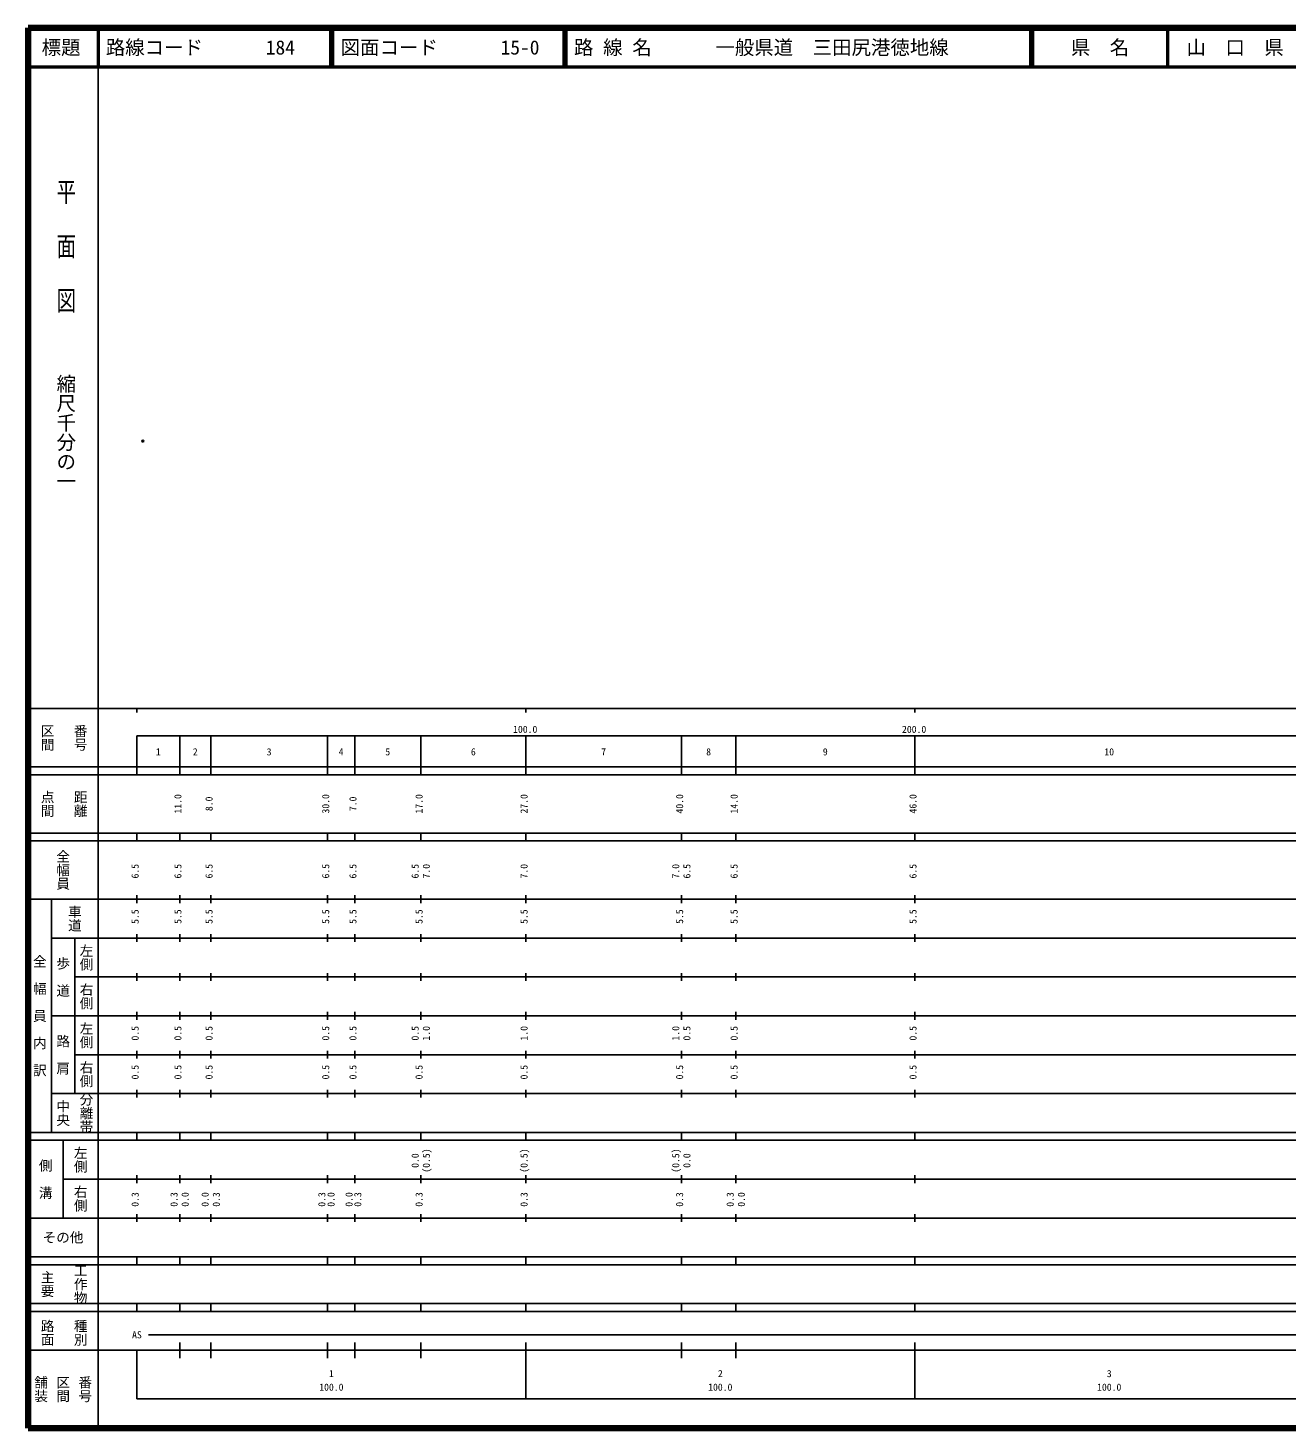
# Model space of a CAD drawing. Units: millimetres on the paper. Extents: x 40 to 680, y 20 to 380.
# Drawn here: x 40 to 363.7, y 20 to 380 of the extents above; entities that cross this region are included whole.
import ezdxf
from ezdxf.enums import TextEntityAlignment as Align

# ---------------------------------------------------------------- set-up
doc = ezdxf.new("R2010")
doc.units = ezdxf.units.MM
doc.header["$PDMODE"] = 32
doc.header["$PDSIZE"] = 0.5
doc.layers.add('M-OTRS', color=6, linetype='Continuous')
doc.layers.add('M-TTL-TXT', color=7, linetype='Continuous')
for name, color, linetype, lineweight in [('M-TTL', 2, 'Continuous', 140), ('M-TTL-BAND', 7, 'Continuous', 25), ('M-TTL-LINE', 7, 'Continuous', 50)]:
    doc.layers.add(name, color=color, linetype=linetype, lineweight=lineweight)
doc.styles.add('@ＭＳ ゴシック', font='')
doc.styles.add('ＭＳ ゴシック', font='')
doc.styles.get('@ＭＳ ゴシック').set_extended_font_data('@MS Gothic')
doc.styles.get('ＭＳ ゴシック').set_extended_font_data('MS Gothic')

msp = doc.modelspace()

# ---------------------------------------------------------------- linework, layer by layer
at = {"layer": 'M-OTRS'}
msp.add_point((69.512, 273.794), dxfattribs=at)
at = {"layer": 'M-TTL'}
for p, q in [((40, 380), (40, 20)), ((680, 380), (40, 380)), ((40, 20), (680, 20))]:
    msp.add_line(p, q, dxfattribs=at)
at = {"layer": 'M-TTL-BAND'}
for p, q in [((58, 370), (58, 20)), ((40, 205), (579, 205)), ((68, 205), (68, 204)), ((168, 205), (168, 204)), ((268, 205), (268, 204)), ((68, 198), (579, 198)), ((68, 198), (68, 188)), ((79, 188), (79, 198)), ((87, 188), (87, 198)), ((117, 188), (117, 198)), ((124, 188), (124, 198)), ((141, 188), (141, 198)), ((168, 188), (168, 198)), ((208, 188), (208, 198)), ((222, 188), (222, 198)), ((268, 188), (268, 198)), ((40, 190), (579, 190)), ((40, 188), (579, 188)), ((40, 173), (579, 173)), ((68, 171), (68, 173)), ((79, 171), (79, 173)), ((87, 171), (87, 173)), ((117, 171), (117, 173)), ((124, 171), (124, 173)), ((141, 171), (141, 173)), ((168, 171), (168, 173)), ((208, 171), (208, 173)), ((222, 171), (222, 173)), ((268, 171), (268, 173)), ((40, 171), (579, 171)), ((40, 156), (579, 156)), ((46, 96), (46, 156)), ((68, 155), (68, 157)), ((79, 155), (79, 157)), ((87, 155), (87, 157)), ((117, 155), (117, 157)), ((124, 155), (124, 157)), ((141, 155), (141, 157)), ((168, 155), (168, 157)), ((208, 155), (208, 157)), ((222, 155), (222, 157)), ((268, 155), (268, 157)), ((46, 146), (579, 146)), ((52, 146), (52, 106)), ((68, 145), (68, 147)), ((79, 145), (79, 147)), ((87, 145), (87, 147)), ((117, 145), (117, 147)), ((124, 145), (124, 147)), ((141, 145), (141, 147)), ((168, 145), (168, 147)), ((208, 145), (208, 147)), ((222, 145), (222, 147)), ((268, 145), (268, 147)), ((68, 135), (68, 137)), ((79, 135), (79, 137)), ((87, 135), (87, 137)), ((117, 135), (117, 137)), ((124, 135), (124, 137)), ((141, 135), (141, 137)), ((168, 135), (168, 137)), ((208, 135), (208, 137)), ((222, 135), (222, 137)), ((268, 135), (268, 137)), ((52, 136), (579, 136)), ((46, 126), (579, 126)), ((68, 125), (68, 127)), ((79, 125), (79, 127)), ((87, 125), (87, 127)), ((117, 125), (117, 127)), ((124, 125), (124, 127)), ((141, 125), (141, 127)), ((168, 125), (168, 127)), ((208, 125), (208, 127)), ((222, 125), (222, 127)), ((268, 125), (268, 127)), ((52, 116), (579, 116)), ((68, 115), (68, 117)), ((79, 115), (79, 117)), ((87, 115), (87, 117)), ((117, 115), (117, 117)), ((124, 115), (124, 117)), ((141, 115), (141, 117)), ((168, 115), (168, 117)), ((208, 115), (208, 117)), ((222, 115), (222, 117)), ((268, 115), (268, 117)), ((46, 106), (579, 106)), ((68, 105), (68, 107)), ((79, 105), (79, 107)), ((87, 105), (87, 107)), ((117, 105), (117, 107)), ((124, 105), (124, 107)), ((141, 105), (141, 107)), ((168, 105), (168, 107)), ((208, 105), (208, 107)), ((222, 105), (222, 107)), ((268, 105), (268, 107)), ((40, 96), (579, 96)), ((40, 94), (579, 94)), ((49, 94), (49, 74)), ((68, 94), (68, 96)), ((79, 94), (79, 96)), ((87, 94), (87, 96)), ((117, 94), (117, 96)), ((124, 94), (124, 96)), ((141, 94), (141, 96)), ((168, 94), (168, 96)), ((208, 94), (208, 96)), ((222, 94), (222, 96)), ((268, 94), (268, 96)), ((49, 84), (579, 84)), ((68, 83), (68, 85)), ((79, 83), (79, 85)), ((87, 83), (87, 85)), ((117, 83), (117, 85)), ((124, 83), (124, 85)), ((141, 83), (141, 85)), ((168, 83), (168, 85)), ((208, 83), (208, 85)), ((222, 83), (222, 85)), ((268, 83), (268, 85)), ((40, 74), (579, 74)), ((68, 73), (68, 75)), ((79, 73), (79, 75)), ((87, 73), (87, 75)), ((117, 73), (117, 75)), ((124, 73), (124, 75)), ((141, 73), (141, 75)), ((168, 73), (168, 75)), ((208, 73), (208, 75)), ((222, 73), (222, 75)), ((268, 73), (268, 75)), ((40, 64), (579, 64)), ((40, 62), (579, 62)), ((68, 62), (68, 64)), ((79, 62), (79, 64)), ((87, 62), (87, 64)), ((117, 62), (117, 64)), ((124, 62), (124, 64)), ((141, 62), (141, 64)), ((168, 62), (168, 64)), ((208, 62), (208, 64)), ((222, 62), (222, 64)), ((268, 62), (268, 64)), ((40, 52), (579, 52)), ((68, 50), (68, 52)), ((79, 50), (79, 52)), ((87, 50), (87, 52)), ((117, 50), (117, 52)), ((124, 50), (124, 52)), ((141, 50), (141, 52)), ((168, 50), (168, 52)), ((208, 50), (208, 52)), ((222, 50), (222, 52)), ((268, 50), (268, 52)), ((40, 50), (579, 50)), ((71, 44), (565, 44)), ((40, 40), (579, 40)), ((68, 40), (68, 27.5)), ((79, 38), (79, 42)), ((87, 38), (87, 42)), ((117, 38), (117, 42)), ((124, 38), (124, 42)), ((141, 38), (141, 42)), ((168, 27.5), (168, 42)), ((208, 38), (208, 42)), ((222, 38), (222, 42)), ((268, 27.5), (268, 42)), ((68, 27.5), (579, 27.5))]:
    msp.add_line(p, q, dxfattribs=at)
at = {"layer": 'M-TTL-LINE'}
for p, q in [((58, 380), (58, 370)), ((117.75, 380), (117.75, 370)), ((118.25, 380), (118.25, 370)), ((177.75, 380), (177.75, 370)), ((178.25, 380), (178.25, 370)), ((297.75, 380), (297.75, 370)), ((298.25, 380), (298.25, 370)), ((333, 380), (333, 370)), ((40, 370), (680, 370))]:
    msp.add_line(p, q, dxfattribs=at)

# ---------------------------------------------------------------- texts
at = {"layer": 'M-TTL-BAND', "style": '@ＭＳ ゴシック', "width": 1.4}
msp.add_text('平  面  図', height=3.666, rotation=270, dxfattribs=at).set_placement((49.777, 306.475), align=Align.MIDDLE_RIGHT)
at = {"layer": 'M-TTL-BAND', "style": '@ＭＳ ゴシック'}
msp.add_text('縮尺千分の一', height=3.666, rotation=270, dxfattribs=at).set_placement((49.777, 261.03), align=Align.MIDDLE_RIGHT)
for s, p in [('区間', (45, 197.5)), ('番号', (53.5, 197.5)), ('点間', (45, 180.5)), ('距離', (53.5, 180.5)), ('全幅員', (49, 163.5)), ('車道', (52, 151)), ('左側', (55, 141)), ('全\u3000幅\u3000員\u3000内\u3000訳', (43, 126)), ('歩\u3000道', (49, 136)), ('右側', (55, 131)), ('左側', (55, 121)), ('路\u3000肩', (49, 116)), ('右側', (55, 111)), ('分離帯', (55, 101)), ('中央', (49, 101)), ('左側', (53.5, 89)), ('側\u3000溝', (44.5, 84)), ('右側', (53.5, 79)), ('工作物', (53.5, 57)), ('主要', (45, 57)), ('路面', (45, 44.5)), ('種別', (53.5, 44.5)), ('舗装', (43.333, 30)), ('区間', (49, 30)), ('番号', (54.667, 30))]:
    msp.add_text(s, height=2.566, rotation=270, dxfattribs=at).set_placement(p, align=Align.MIDDLE_CENTER)
at = {"layer": 'M-TTL-BAND', "style": 'ＭＳ ゴシック'}
for s, p in [('100.0', (167.844, 198.195)), ('200.0', (267.844, 198.195)), ('1', (73.5, 192.405)), ('2', (83, 192.405)), ('3', (102, 192.405)), ('4', (120.5, 192.405)), ('5', (132.5, 192.405)), ('6', (154.5, 192.405)), ('7', (188, 192.405)), ('8', (215, 192.405)), ('9', (245, 192.405)), ('10', (318, 192.405)), ('AS', (68, 42.5)), ('1', (118, 32.523)), ('2', (218, 32.523)), ('3', (318, 32.523)), ('100.0', (118, 29.033)), ('100.0', (218, 29.033)), ('100.0', (318, 29.033))]:
    msp.add_text(s, height=1.833, dxfattribs=at).set_placement(p, align=Align.BOTTOM_CENTER)
for s, p in [('11.0', (80, 180.5)), ('8.0', (88, 180.5)), ('30.0', (118, 180.5)), ('7.0', (125, 180.5)), ('17.0', (142, 180.5)), ('27.0', (169, 180.5)), ('40.0', (209, 180.5)), ('14.0', (223, 180.5)), ('46.0', (269, 180.5)), ('6.5', (69, 163.174)), ('6.5', (80, 163.174)), ('6.5', (88, 163.174)), ('6.5', (118, 163.174)), ('6.5', (125, 163.174)), ('6.5', (141, 163.174)), ('7.0', (143.87, 163.174)), ('7.0', (169, 163.174)), ('7.0', (208, 163.174)), ('6.5', (210.87, 163.174)), ('6.5', (223, 163.174)), ('6.5', (269, 163.174)), ('5.5', (69, 151.5)), ('5.5', (80, 151.5)), ('5.5', (88, 151.5)), ('5.5', (118, 151.5)), ('5.5', (125, 151.5)), ('5.5', (142, 151.5)), ('5.5', (169, 151.5)), ('5.5', (209, 151.5)), ('5.5', (223, 151.5)), ('5.5', (269, 151.5)), ('0.5', (69, 121.5)), ('0.5', (80, 121.5)), ('0.5', (88, 121.5)), ('0.5', (118, 121.5)), ('0.5', (125, 121.5)), ('0.5', (141, 121.5)), ('1.0', (143.87, 121.5)), ('1.0', (169, 121.5)), ('1.0', (208, 121.5)), ('0.5', (210.87, 121.5)), ('0.5', (223, 121.5)), ('0.5', (269, 121.5)), ('0.5', (69, 111.5)), ('0.5', (80, 111.5)), ('0.5', (88, 111.5)), ('0.5', (118, 111.5)), ('0.5', (125, 111.5)), ('0.5', (142, 111.5)), ('0.5', (169, 111.5)), ('0.5', (209, 111.5)), ('0.5', (223, 111.5)), ('0.5', (269, 111.5)), ('0.0', (141, 88.764)), ('(0.5)', (143.87, 88.764)), ('(0.5)', (169, 88.764)), ('(0.5)', (208, 88.764)), ('0.0', (210.87, 88.764)), ('0.3', (69, 78.764)), ('0.3', (79, 78.764)), ('0.0', (81.87, 78.764)), ('0.0', (87, 78.764)), ('0.3', (89.87, 78.764)), ('0.3', (117, 78.764)), ('0.0', (119.366, 78.764)), ('0.0', (124, 78.764)), ('0.3', (126.25, 78.764)), ('0.3', (142, 78.764)), ('0.3', (169, 78.764)), ('0.3', (209, 78.764)), ('0.3', (222, 78.764)), ('0.0', (224.87, 78.764))]:
    msp.add_text(s, height=1.833, rotation=90, dxfattribs=at).set_placement(p, align=Align.BOTTOM_CENTER)
msp.add_text('その他', height=2.566, dxfattribs=at).set_placement((49, 69), align=Align.MIDDLE_CENTER)
at = {"layer": 'M-TTL-TXT', "style": 'ＭＳ ゴシック'}
for s, p in [('標題', (48.5, 375)), ('県\u3000名', (315.625, 375)), ('山\u3000口\u3000県', (350.375, 375))]:
    msp.add_text(s, height=3.666, dxfattribs=at).set_placement(p, align=Align.MIDDLE_CENTER)
for s, p in [('路線コード', (60, 375)), ('184', (101.142, 375)), ('図面コード', (120.38, 375)), ('15-0', (161.521, 375)), ('路 線 名', (180.38, 375)), ('一般県道\u3000三田尻港徳地線', (216.734, 375))]:
    msp.add_text(s, height=3.666, dxfattribs=at).set_placement(p, align=Align.MIDDLE_LEFT)

doc.saveas('drawing.dxf')
